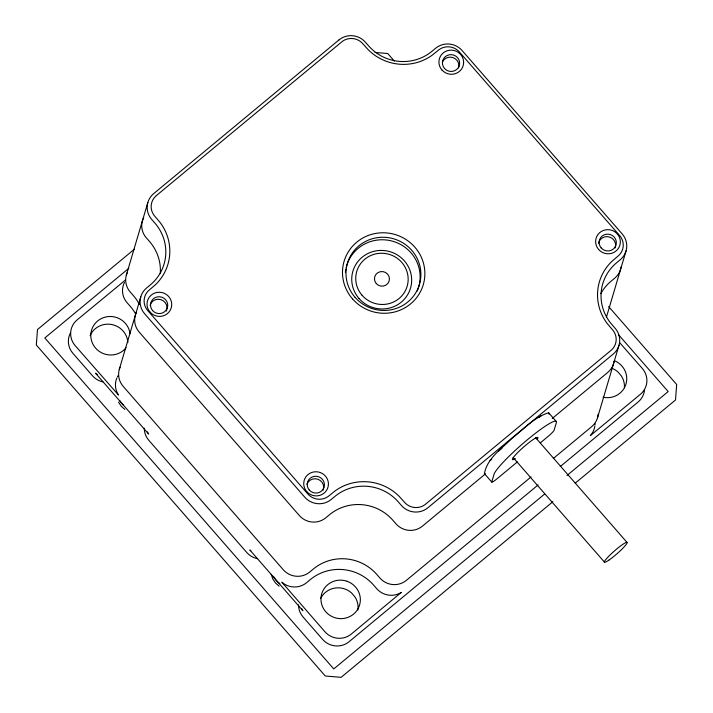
<?xml version="1.0" encoding="UTF-8"?>
<svg xmlns="http://www.w3.org/2000/svg" width="713" height="713" viewBox="0 0 713 713"><rect width="100%" height="100%" fill="white"/><g stroke="black" fill="none" stroke-linecap="round" stroke-linejoin="round"><path stroke-width="1.07" d="M126.335 275.102L147.832 202.537M119.276 369.441L140.773 296.884M606.478 317.009L626.085 250.824M597.539 417.729L619.027 345.172M134.383 249.185L37.486 329.549L36.327 345.012L325.253 675.986L341.099 677.35L552.896 501.685M128.866 268.266L44.83 337.962L333.755 668.937L544.696 493.975M498.583 451.035L501.979 448.219M539.331 417.239L541.024 415.822M490.054 460.616L491.765 459.199M485.348 473.958L422.435 526.141A18.77 18.253 16.5 0 1 396.027 523.868L392.836 520.223A45.044 43.814 16.5 0 0 329.451 514.768L325.77 517.825A18.77 18.253 16.5 0 1 299.353 515.552L139.222 332.115A18.77 18.253 16.5 0 1 136.655 311.902M552.263 418.46L607.779 372.409A18.77 18.253 16.5 0 0 614.089 361.179M517.353 461.926L496.952 478.842A7.504 0.954 -41.1 0 1 491.774 481.881L494.002 474.377A41.292 5.223 -41.1 0 1 527.887 439.342A41.292 5.223 -41.1 0 1 556.345 422.657L554.126 430.171A7.504 0.954 -41.1 0 1 547.958 436.534L540.311 442.88M531.078 476.926L406.374 580.355A18.77 18.253 16.5 0 1 379.967 578.083L376.785 574.437A45.044 43.814 16.5 0 0 313.39 568.983L309.709 572.04A18.77 18.253 16.5 0 1 283.293 569.767L123.162 386.33A18.77 18.253 16.5 0 1 120.087 367.195M553.288 458.504L591.728 426.624A18.77 18.253 16.5 0 0 598.162 414.208M538.092 484.947L349.076 641.718A18.77 18.253 16.5 0 1 322.668 639.445L303.078 617.003A18.77 18.253 16.5 0 1 298.524 604.847M560.329 466.507L638.153 401.954A18.77 18.253 16.5 0 0 644.588 389.539M566.987 475.491L668.17 391.571L618.429 334.593M575.195 483.191L675.514 399.984L676.673 384.512L608.652 306.59M125.541 279.942L77.12 319.896A18.77 18.253 16.5 0 0 75.195 345.68L118.518 395.073A18.77 18.253 16.5 0 1 116.923 377.872M555.988 421.169L548.645 412.756C534.5 417.078 523.868 429.048 512.38 437.934C502.05 448.629 487.362 457.826 484.43 473.468A7.504 0.954 -41.1 0 0 484.938 473.673M375.074 52.45L387.747 53.537L394.334 61.086M124.864 409.44L121.21 406.205L118.518 402.177M279.113 586.148L275.468 582.913L272.776 578.885L271.243 574.33M619.588 342.552L642.351 368.505A18.77 18.253 16.5 0 1 640.426 394.28L590.311 435.643A18.77 18.253 16.5 0 0 594.865 426.071M535.615 437.693L626.977 542.352M513.2 457.586L604.562 562.245M484.492 473.735L491.836 482.148M548.645 412.756L549.001 414.244M127.137 272.856A18.77 18.253 16.5 0 0 130.221 291.982L133.402 295.628A45.044 43.814 16.5 0 1 139.409 304.442M143.714 217.563A18.77 18.253 16.5 0 0 146.272 237.777L149.463 241.422A45.044 43.814 16.5 0 1 160.273 273.48M600.827 293.631A45.044 43.814 16.5 0 1 611.157 281.127L614.838 278.07A18.77 18.253 16.5 0 0 621.148 266.84M279.861 583.644A18.77 18.253 16.5 0 1 273.516 576.38M123.304 405.109A18.77 18.253 16.5 0 1 119.713 400.528M97.44 374.681A18.77 18.253 16.5 0 1 95.515 373.184L148.634 434.03A18.77 18.253 16.5 0 1 147.422 431.935M102.886 381.901A18.77 18.253 16.5 0 1 92.503 375.787L72.922 353.345A18.77 18.253 16.5 0 1 70.355 333.14M301.679 608.635A18.77 18.253 16.5 0 0 302.882 610.738L249.844 549.955A18.77 18.253 16.5 0 0 250.833 550.766M126.032 347.801A19.741 19.206 16.5 0 1 94.776 347.115A19.741 19.206 16.5 0 1 103.091 317.793A19.741 19.206 16.5 0 1 130.042 333.657M257.669 558.707A18.77 18.253 16.5 0 1 246.76 552.495L148.821 440.295A18.77 18.253 16.5 0 1 144.267 428.139M595.043 423.682A18.77 18.253 16.5 0 1 594.999 424.877M90.079 335.654A19.741 19.206 16.5 0 1 121.317 329.228L122.253 330.11A19.741 19.206 16.5 0 1 127.885 342.588M612.458 368.505A19.741 19.206 16.5 0 1 617.877 371.928L621.237 375.787A19.741 19.206 16.5 0 1 624.428 387.801M614.731 360.831A19.741 19.206 16.5 0 1 625.862 384.441A19.741 19.206 16.5 0 1 603.064 397.23M320.779 598.171A19.741 19.206 16.5 0 1 351.482 592.886L354.842 596.736A19.741 19.206 16.5 0 1 357.89 610.007M117.44 376.794A18.77 18.253 16.5 0 1 118.019 375.751M124.49 282.446A18.77 18.253 16.5 0 0 127.057 302.66L130.238 306.305A45.044 43.814 16.5 0 1 135.318 313.417M418.059 288.899A37.531 36.515 16.5 0 1 417.185 291.118M345.404 272.348A37.531 36.515 16.5 0 1 345.85 269.193M346.179 267.633A37.531 36.515 16.5 0 1 392.649 241.226A37.531 36.515 16.5 0 1 418.326 288.141M442.354 62.156A8.636 8.396 16.5 0 1 453.12 57.637A8.636 8.396 16.5 0 1 458.593 67.904M306.946 484.287A8.636 8.396 16.5 0 1 317.918 479.261A8.636 8.396 16.5 0 1 323.221 490.054M598.555 243.231A8.636 8.396 16.5 0 1 609.285 236.974A8.636 8.396 16.5 0 1 615.132 247.946M515.365 458.646A16.889 2.139 -41.1 0 1 522.95 447.63A16.889 2.139 -41.1 0 1 537.201 439.27M166.521 310.538A8.636 8.396 16.5 0 1 166.316 311.055M150.078 305.298A8.636 8.396 16.5 0 1 160.675 299.576A8.636 8.396 16.5 0 1 166.682 310.021M156.379 195.576L155.612 196.262A15.009 14.599 16.5 0 0 154.177 215.486L159.979 222.331A48.796 47.468 16.5 0 1 155.309 284.835L148.562 290.601A15.009 14.599 16.5 0 0 147.119 309.825L308.533 494.733A15.009 14.599 16.5 0 0 328.238 496.426L335.163 490.865A48.796 47.468 16.5 0 1 399.2 496.373L405.207 503.048A15.009 14.599 16.5 0 0 424.903 504.742L611.736 349.78A15.009 14.599 16.5 0 0 613.171 330.556L607.369 323.711A48.796 47.468 16.5 0 1 612.048 261.208L618.795 255.441A15.009 14.599 16.5 0 0 620.23 236.217L458.815 51.309A15.009 14.599 16.5 0 0 439.119 49.616L432.194 55.177A48.796 47.468 16.5 0 1 368.158 49.678L362.142 42.994A15.009 14.599 16.5 0 0 342.445 41.301L156.379 195.576M401.259 592.441L351.349 634.044A18.77 18.253 16.5 0 1 324.941 631.771L281.849 582.173A18.77 18.253 16.5 0 0 306.545 582.717L310.226 579.66A45.044 43.814 16.5 0 1 373.621 585.106L376.803 588.76A18.77 18.253 16.5 0 0 401.259 592.441M338.987 39.919L153.643 193.651A18.77 18.253 16.5 0 0 151.709 219.426L154.89 223.071A45.044 43.814 16.5 0 1 150.265 284.933L146.584 287.99A18.77 18.253 16.5 0 0 144.659 313.773L304.79 497.211A18.77 18.253 16.5 0 0 331.197 499.474L334.887 496.426A45.044 43.814 16.5 0 1 398.273 501.872L401.455 505.517A18.77 18.253 16.5 0 0 427.871 507.79L613.216 354.067A18.77 18.253 16.5 0 0 615.15 328.283L611.959 324.638A45.044 43.814 16.5 0 1 616.593 262.776L620.274 259.719A18.77 18.253 16.5 0 0 622.199 233.944L462.069 50.507A18.77 18.253 16.5 0 0 435.652 48.234L431.971 51.291A45.044 43.814 16.5 0 1 368.585 45.837L365.395 42.192A18.77 18.253 16.5 0 0 338.987 39.919M347.124 581.309L345.894 580.917A19.741 19.206 16.5 0 0 321.483 603.555A19.741 19.206 16.5 0 0 353.853 613.875A19.741 19.206 16.5 0 0 347.124 581.309M376.277 283.56A7.504 7.299 16.5 0 0 389.022 281.368A7.504 7.299 16.5 0 0 380.537 271.653A7.504 7.299 16.5 0 0 376.277 283.56M359.022 298.497A30.026 29.206 16.5 0 0 410.002 289.728A30.026 29.206 16.5 0 0 376.072 250.86A30.026 29.206 16.5 0 0 359.022 298.497M362.106 295.316A26.274 25.561 16.5 0 0 406.713 287.633A26.274 25.561 16.5 0 0 377.025 253.632A26.274 25.561 16.5 0 0 362.106 295.316M355.092 297.366A37.531 36.515 16.5 0 0 418.807 286.394A37.531 36.515 16.5 0 0 376.393 237.812A37.531 36.515 16.5 0 0 355.092 297.366M601.219 247.964A8.636 8.396 16.5 0 0 615.872 245.441A8.636 8.396 16.5 0 0 606.112 234.265A8.636 8.396 16.5 0 0 601.219 247.964M306.724 491.587A12.388 12.05 16.5 0 0 327.748 487.968A12.388 12.05 16.5 0 0 313.756 471.935A12.388 12.05 16.5 0 0 306.724 491.587M309.308 490.072A8.636 8.396 16.5 0 0 323.96 487.549A8.636 8.396 16.5 0 0 314.21 476.373A8.636 8.396 16.5 0 0 309.308 490.072M444.511 68.448A8.636 8.396 16.5 0 0 459.163 65.926A8.636 8.396 16.5 0 0 449.413 54.758A8.636 8.396 16.5 0 0 444.511 68.448M441.926 69.972A12.388 12.05 16.5 0 0 462.951 66.345A12.388 12.05 16.5 0 0 448.958 50.311A12.388 12.05 16.5 0 0 441.926 69.972M150.015 312.08A12.388 12.05 16.5 0 0 171.049 308.462A12.388 12.05 16.5 0 0 157.047 292.428A12.388 12.05 16.5 0 0 150.015 312.08M152.6 310.565A8.636 8.396 16.5 0 0 167.261 308.043A8.636 8.396 16.5 0 0 157.502 296.866A8.636 8.396 16.5 0 0 152.6 310.565M352.498 298.881A41.292 40.169 16.5 0 0 422.586 286.813A41.292 40.169 16.5 0 0 375.938 233.374A41.292 40.169 16.5 0 0 352.498 298.881M598.626 249.479A12.388 12.05 16.5 0 0 619.659 245.86A12.388 12.05 16.5 0 0 605.658 229.827A12.388 12.05 16.5 0 0 598.626 249.479M609.241 559.883A15.018 1.898 -41.1 0 0 627.101 542.896A15.018 1.898 -41.1 0 0 610.952 554.108A15.018 1.898 -41.1 0 0 609.241 559.883"/></g></svg>
